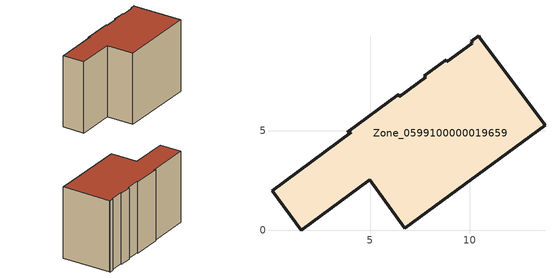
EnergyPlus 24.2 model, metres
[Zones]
Zone_0599100000019659
 floor ground (C_G): 6.43,6.81 6.47,6.69 7.78,7.66 7.71,7.75 8.81,8.56 8.85,8.45 10.11,9.38 10.07,9.48 10.44,9.75 10.5,9.66 13.77,5.26 6.74,0.1 4.97,2.52 1.54,0 0.08,1.98 4.05,4.91 3.85,4.92 z0
 wall outside (C_F): 4.97,2.52 6.74,0.1 13.77,5.26 10.5,9.66 10.44,9.75 10.07,9.48 10.11,9.38 8.85,8.45 8.81,8.56 7.71,7.75 7.78,7.66 6.47,6.69 6.43,6.81 3.85,4.92 4.05,4.91 0.08,1.98 1.54,0 4.97,2.52 z0:7.92
 roof outside (C_R): 4.05,4.91 0.08,1.98 1.54,0 4.97,2.52 6.74,0.1 13.77,5.26 10.5,9.66 10.44,9.75 10.07,9.48 10.11,9.38 8.85,8.45 8.81,8.56 7.71,7.75 7.78,7.66 6.47,6.69 6.43,6.81 3.85,4.92 z7.92
[BUILDING]
Pand.0599100000019659: North Axis=0; Terrain=City; Loads Convergence Tolerance Value=0.04; Temperature Convergence Tolerance Value=0.4; Solar Distribution=FullExterior; Maximum Number of Warmup Days=25; Minimum Number of Warmup Days=1
[Site:Location]
Rotterdam.The.Hague.AP_ZH_NLD Design_Conditions: Latitude=51.96; Longitude=4.45; Time Zone=1; Elevation=-4.5
[SITE:GROUNDTEMPERATURE:BUILDINGSURFACE]
18, 18, 18, 18, 18, 18, 18, 18, 18, 18, 18, 18
[MATERIAL] Thermal Absorptance=0.9; Solar Absorptance=0.7; Visible Absorptance=0.7
Name | Roughness | Thickness | Conductivity | Density | Specific Heat
G.TC.1975-1991 | MediumSmooth | 0.15 | 0.288461 | 540 | 1210
F.TC.1975-1991 | Rough | 0.3 | 0.230769 | 1920 | 840
R.TC.1975-1991 | MediumRough | 0.2 | 0.153846 | 1500 | 1000
[CONSTRUCTION]
C_G: G.TC.1975-1991
C_F: F.TC.1975-1991
C_R: R.TC.1975-1991
[ZONE]
Zone_0599100000019659: Type=1; Multiplier=1; Ceiling Height=Autocalculate; Volume=Autocalculate; Floor Area=autocalculate; Part of Total Floor Area=Yes
[ZONEINFILTRATION:DESIGNFLOWRATE]
Infil_Zone_0599100000019659: Zone or ZoneList or Space or SpaceList=Zone_0599100000019659; Schedule=AlwaysOn; Design Flow Rate Calculation Method=Flow/Area; Flow Rate per Floor Area=0.003; Constant Term Coefficient=1; Temperature Term Coefficient=0; Velocity Term Coefficient=0; Velocity Squared Term Coefficient=0
[HVACTEMPLATE:ZONE:IDEALLOADSAIRSYSTEM]
Zone_0599100000019659: Maximum Heating Supply Air Temperature=50; Minimum Cooling Supply Air Temperature=13; Maximum Heating Supply Air Humidity Ratio=0.0156; Minimum Cooling Supply Air Humidity Ratio=0.0077; Heating Limit=NoLimit; Cooling Limit=NoLimit; Dehumidification Control Type=ConstantSensibleHeatRatio; Cooling Sensible Heat Ratio=0.7; Dehumidification Setpoint=60; Humidification Control Type=None; Humidification Setpoint=30; Outdoor Air Method=None; Outdoor Air Flow Rate per Person=0.00944; Outdoor Air Flow Rate per Zone Floor Area=0; Outdoor Air Flow Rate per Zone=0; Demand Controlled Ventilation Type=None; Outdoor Air Economizer Type=NoEconomizer; Heat Recovery Type=None; Sensible Heat Recovery Effectiveness=0.7; Latent Heat Recovery Effectiveness=0.65
[ZONECONTROL:THERMOSTAT]
ThermostatControl_Zone_0599100000019659: Zone or ZoneList=Zone_0599100000019659; Control Type Schedule=DualSetpointControlType; Control 1=Thermostat_Zone_0599100000019659; Temperature Difference Between Cutout And Setpoint=0
[THERMOSTATSETPOINT:DUALSETPOINT]
Thermostat_Zone_0599100000019659: Heating Setpoint Temperature Schedule=HeatingSetpoint_Zone_0599100000019659; Cooling Setpoint Temperature Schedule=CoolingSetpoint_Zone_0599100000019659
[SCHEDULE:COMPACT]
HeatingSetpoint_Zone_0599100000019659: Through: 12/31, For: AllDays, Until: 24:00, 21
CoolingSetpoint_Zone_0599100000019659: Through: 12/31, For: AllDays, Until: 24:00, 24
DualSetpointControlType: Through: 12/31, For: AllDays, Until: 24:00, 4
AlwaysOn: Through: 12/31, For: AllDays, Until: 24:00, 1
